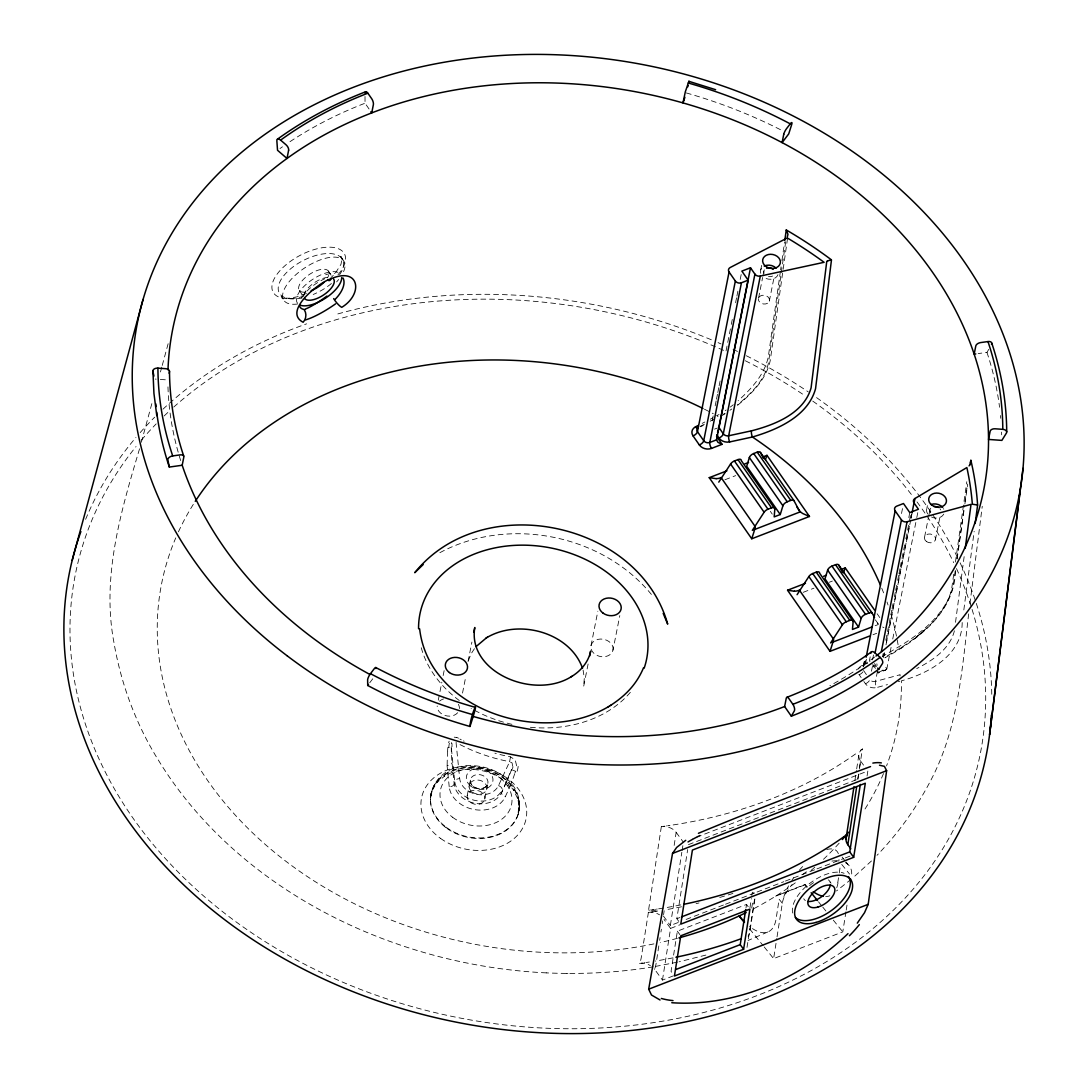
<?xml version="1.0" encoding="UTF-8"?>
<svg xmlns="http://www.w3.org/2000/svg" width="1088" height="1088" viewBox="0 0 1088 1088"><rect width="100%" height="100%" fill="white"/><g stroke="black" fill="none" stroke-linecap="round" stroke-linejoin="round"><path stroke-width="0.75" stroke-dasharray="5 3.75" d="M516.61 765.802L515.25 759.968L510.517 756.867A143.929 112.486 11.2 0 1 494.89 753.154M447.59 750.978L447.848 747.47L451.262 746.994L454.73 781.347L454.186 784.081A4.474 2.72 -5.8 0 1 449.222 786.774A29.104 22.753 11.2 0 0 474.259 809.54A29.104 22.753 11.2 0 0 505.254 796.824L510.014 786.556A4.474 2.747 24.9 0 1 506.369 782.326A23.528 2.747 -70.3 0 0 510.653 771.963L511.986 768.386M451.316 743.662L451.52 742.546M968.66 613.918C962.186 668.807 958.215 725.886 932.933 776.166C918.394 805.134 899.49 831.98 877.01 855.318M969.938 603.826L982.246 506.287M955.522 622.309L964.607 553.126M962.186 622.54C962.2 654.962 928.744 673.445 901.394 680.816A374.843 292.958 11.2 0 1 886.557 765.898M963.832 609.96L974.154 531.352M787.549 238.34L770.25 360.495C766.278 379.494 751.454 394.046 736.93 405.81M780.395 271.442L768.291 356.837C764.565 374.748 751.25 388.838 738.154 400.751M780.613 269.892L781.048 266.778M781.932 260.576L784.57 241.944M785.699 241.658L768.509 362.753C764.714 380.351 750.91 393.774 737.514 404.818M953.714 574.342L951.524 589.778C944.928 615.114 922.978 633.393 901.87 647.142L884.517 657.478M955.454 561.993L966.797 481.726M955.21 570.942L953.034 586.378C945.948 613.714 921.726 633.08 898.443 646.966L882.259 656.622M956.964 558.606L963.954 509.225M965.042 501.514L967.218 486.078M955.454 570.67C954.91 612.136 918.082 639.69 884.911 657.818L885.278 657.587M957.114 559.001L964.648 505.689M964.879 504.016L967.708 484.024M512.557 766.129L512.122 762.96L509.66 761.668L498.508 785.604A20.155 15.749 11.2 0 1 477.047 794.417A20.155 15.749 11.2 0 1 459.707 778.654L456.062 742.56L456.783 742.954M857.834 778.994L858.826 772.466M859.629 767.244L862.376 748.952M648.407 912.342L641.362 956.923A50.823 21.27 65.9 0 1 640.016 962.268L640.166 963.329M661.341 826.649L648.53 910.275A13.437 10.227 8.9 0 1 659.586 912.56M658.811 945.907L656.268 962.594A64.614 25.364 68.9 0 1 654.609 969.286L662.47 980.084L673.431 975.841M659.668 940.345L660.09 937.557M660.946 931.994L661.368 929.22M662.211 923.644L662.646 920.87M663.585 914.682L664.183 910.765M674.166 845.403L676.165 832.334A13.437 10.227 8.9 0 0 661.354 826.622M837.774 882.694L838.698 876.602M839.256 872.957L840.562 864.43M854.923 780.314L856.433 770.494M857.82 779.362L859.017 771.514M859.411 768.903L860.608 761.07A13.437 10.227 8.9 0 1 862.417 748.925M749.958 907.691L751.359 898.593M751.835 895.546L752.311 892.486M751.726 908.086L753.032 899.681M754.895 898.933L750.135 929.791A53.734 21.094 68.9 0 1 748.816 935.177L748.598 935.775A9.03 6.882 8.9 0 0 748.041 936.129L748.245 936.061M856.691 768.835L859.003 753.848M678.218 922.488L670.344 925.534L681.836 852.271M682.094 850.612L683.142 843.948M662.47 980.084L670.575 928.404L664.006 919.374M678.803 921.427L676.831 918.707L687.67 849.578M748.218 906.766L746.531 904.441L677.362 931.178L671.051 971.366L673.594 974.862M746.001 907.8L746.531 904.441M747.007 947.417L755.113 895.737M845.947 911.73L842.792 931.872L773.622 958.61L776.791 938.468M777.05 936.782L782.313 903.217A40.31 20.822 -36.1 0 1 792.01 884.639M806.915 887.509L804.875 884.503L777.444 895.465M867.068 776.002L867.843 771.011L692.866 838.63M846.219 910.058L847.008 905.026M954.407 630.822C949.865 649.074 932.498 660.579 916.694 668.576M760.77 269.77L761.614 265.418M926.826 508.531L927.384 505.634M510.517 756.867L509.606 761.668A148.05 115.695 11.2 0 1 467.854 748.449L458.225 743.73M878.166 672.316L886.815 668.93L891.426 645.633M758.567 298.098L762.634 277.467M762.946 275.89L763.871 271.13M924.623 536.86L928.363 517.82M928.676 516.229L929.927 509.891M438.287 700.182L441.864 682.122M443.156 675.553L444.135 670.63M468.058 661.463L471.906 642.056M462.522 693.056L465.773 676.641M467.214 795.573L470.465 779.307C468.384 788.841 485.398 792.608 487.9 783.346L484.786 799.068A8.962 7.004 11.2 0 1 470.424 802.386A8.962 7.004 11.2 0 1 472.79 790.5A8.962 7.004 11.2 0 1 484.786 799.068M591.002 645.714L597.842 611.225M588.105 664.006L583.617 686.637L584.31 678.082L583.073 670.058M612.979 650.094A11.193 8.745 11.2 0 0 597.978 639.377A11.193 8.745 11.2 0 0 595.014 654.242A11.193 8.745 11.2 0 0 612.979 650.094L619.806 615.604M712.205 420.811L713.198 415.82M715.17 405.851L716.162 400.86M716.489 399.187L717.482 394.196M717.808 392.537L718.801 387.546M719.127 385.886L720.12 380.895M726.05 350.962L730.986 326.006M731.313 324.346L732.306 319.355M735.597 302.722L736.576 297.731M736.916 296.072L737.895 291.081M740.207 279.439L741.2 274.448M863.396 666.196L864.729 659.478M864.525 665.516L865.518 660.525M865.477 664.142L866.796 657.492M870.182 656.839L869.38 660.946L870.563 661.966M872.522 659.872L873.514 654.881M901.517 513.509L903.162 505.186M871.474 671.228L872.467 666.237M877.431 671.446L875.446 681.428A4.474 1.496 74.8 0 0 876.683 687.534L887.495 684.597M908.806 517.575L909.786 512.584M882.504 656.826L883.17 653.494M885.809 640.193L891.738 610.246M892.065 608.586L893.71 600.263M894.363 596.945L895.356 591.954M895.682 590.281L896.675 585.303M897.654 580.312L898.647 575.321M898.974 573.648L899.966 568.67M900.293 566.998L905.23 542.055M905.896 538.723L908.861 523.75M909.514 520.431L910.833 513.781M883.374 657.574L884.367 652.582M886.339 642.6L910.058 522.838M911.037 517.847L911.703 514.529M883.687 656.499L884.354 653.181M885.999 644.858L910.697 520.118M911.023 518.446L912.016 513.454M892.745 638.982L916.463 519.221M916.79 517.562L918.435 509.252M769.311 301.158L774.207 276.583M863.314 666.509L864.62 659.981M935.367 539.92L940.263 515.345M139.563 448.786C120.972 510.979 101.51 576.613 113.873 642.11C121.013 684.148 136.163 724.758 158.848 760.906C210.705 845.213 294.766 906.209 386.798 940.25L388.062 940.712C438.75 959.385 492.279 970.265 546.23 972.876L547.495 972.917M141.345 442.245L152.456 401.39M160.453 371.96L161.786 367.064M162.234 365.418L168.898 340.911M448.623 742.75L449.154 741.214M468.275 660.878L471.036 653.929L474.83 648.054M515.399 771.623L515.005 772.834M514.719 773.704L514.61 774.044A27.798 2.774 -72.3 0 1 510.054 786.366M878.669 671.881L878.41 672.506M506.369 782.326L501.609 792.581A24.63 19.258 11.2 0 1 475.388 803.352A24.63 19.258 11.2 0 1 454.186 784.081L452.037 762.838A32.898 4.76 -89.4 0 1 451.302 750.067L451.262 746.994M988.72 349.357L987.047 352.349L978.194 353.586M369.716 682.774L373.864 677.348M335.485 272.966L341.02 264.234L341.89 258.903L341.904 259.719L341.224 257.108L344.393 262.154M871.488 860.948L852.584 878.125M330.874 277.712L333.295 275.359M924.732 629.898L914.79 638.642L919.809 634.263M851.333 879.145L836.482 890.963M733.326 404.75L730.293 407.075M861.805 749.387L860.649 750.23M855.562 753.93L855.508 753.957A420.118 319.682 8.9 0 1 671.024 825.262L670.684 825.316M731.83 408.979L729.898 410.285M725.179 410.693L726.199 409.999M725.043 413.318L723.112 414.433M719.046 414.555L716.747 415.562M721.004 416.146L725.002 413.848M439.892 552.677C508.966 515.508 603.622 534.575 652.61 595.925M702.168 423.395L704.874 421.994M710.274 419.206L712.966 417.806M700.06 426.428L704.385 424.198M710.138 421.206L715.904 418.227M700.59 426.782L703.297 425.381M767.706 932.035L748.054 940.467M885.782 670.045L884.966 670.303L886.815 668.93L884.163 665.108M306.435 293.406L296.997 296.82L288.674 298.357L289.367 298.302L283.791 297.962L281.166 296.317L283.261 299.241M714.558 429.121L717.441 428.006M724.921 479.767L735.678 475.619M803.202 592.334L813.96 588.173M829.314 582.243L832.388 581.06M875.146 625.736L878.22 624.553L876.003 620.35M872.998 634.726L876.67 633.311M858.378 668.998A8.908 6.963 11.2 0 1 862.376 665.353L865.001 664.306M866.334 663.802L867.653 663.286M688.446 844.642L859.792 778.423M676.831 918.707L679.973 917.497M686.106 919.442L723.942 904.822M725.519 904.223L755.466 892.65M757.044 892.038L783.85 881.674M785.414 881.062L815.374 869.489M816.952 868.89L843.744 858.527M845.322 857.915L850.054 856.093M670.575 928.404L679.973 924.773M775.635 896.172L804.807 884.898M878.111 673.01L877.173 671.636L878.084 672.982L885.074 670.317L881.307 670.208M898.307 681.659L899.844 681.238M705.894 955.074L679.062 961.806M677.47 962.146L654.854 966.538M653.222 966.824C617.916 972.754 581.985 974.44 546.23 972.876M657.628 911.023L655.275 911.377M649.318 962.023L646.272 962.472M657.206 909.038L656.472 909.146M669.95 825.425L669.079 825.547M655.534 909.296L654.799 909.405M655.139 911.404L653.997 911.567M668.209 825.683L668.943 825.574M653.847 909.541L653.113 909.636M653.466 911.649L652.718 911.744M645.062 962.649L643.838 962.826M667.338 825.806L666.522 825.914M652.977 909.663L652.229 909.772M652.582 911.771L651.032 911.989M651.29 909.894L650.542 910.003M642.614 963.002L641.39 963.166M664.047 826.254L664.782 826.159M663.911 826.282L663.163 826.377M649.604 910.126L648.856 910.234M454.226 737.174L456.321 737.419M566.358 973.406L567.936 973.474M155.339 379.073L156.169 379.127M160.33 379.426L167.008 379.916M515.508 771.283L511.537 769.57L501.609 792.581A4.474 2.747 24.9 0 0 505.254 796.824M883.932 627.626L882.681 627.028M463.406 740.901L464.127 741.254M461.271 739.799L459.87 739.051M874.113 665.026L875.881 666.563M841.731 864.416L849.538 874.072M818.53 901.857L821.685 905.774M822.746 907.079L825.914 910.996M833.299 920.135L842.792 931.872M782.313 903.217L779.13 899.259L776.125 918.734A53.747 23.038 65.1 0 1 749.183 926.174M749.591 928.866L763.178 945.676M764.225 946.968L773.622 958.61M842.112 857.058L845.009 860.717M845.974 861.941L847.906 864.375M830.09 881.906L831.055 883.225M860.608 761.07L866.034 768.522M676.165 832.334L683.4 842.275M677.362 931.178L679.905 934.66M663.381 915.987L670.344 925.534M877.132 613.754L879.784 617.576M875.378 619.861L877.241 622.526A10.649 6.61 18.9 0 0 878.56 624.158M770.345 511.36L772.262 514.121M874.507 663.503L876.479 666.346M872.766 664.496L875.473 668.386M872.902 665.502L873.977 667.026M863.546 670.507L868.034 676.954M858.962 674.397A8.908 6.963 11.2 0 0 859.18 674.723L861.125 677.552M863.872 681.51L865.436 683.767A8.908 6.963 11.2 0 0 876.683 687.521M365.01 96.506L365.038 103.224L369.648 109.861M328.345 270.994L333.608 279.058M299.309 290.401L303.688 297.119M342.557 259.352L340.666 256.306L341.564 257.761M449.222 786.774L447.073 765.53A4.474 2.72 -5.8 0 0 452.037 762.838M874.67 657.043A413.399 323.082 11.2 0 1 829.886 685.698M180.676 460.564A413.399 323.082 11.2 0 1 167.96 386.662M279.983 148.539A426.754 333.526 11.2 0 1 282.458 146.798M289.993 141.671A426.754 333.526 11.2 0 1 365.038 103.224M686.31 92.942A426.754 333.526 11.2 0 1 781.592 130.261M986.925 352.294A426.754 333.526 11.2 0 1 999.559 407.252M1000.498 415.534A426.754 333.526 11.2 0 1 1000.742 418.295M1001.586 432.099A426.754 333.526 11.2 0 1 1001.667 434.846M956.488 568.575A461.258 360.482 11.2 0 1 485.615 1022.394A461.258 360.482 11.2 0 1 136.041 446.556M141.426 440.069A461.258 360.482 11.2 0 1 156.169 423.898M164.193 415.929A461.258 360.482 11.2 0 1 170.122 410.366M173.74 407.075A461.258 360.482 11.2 0 1 724.472 350.785M745.334 360.754A461.258 360.482 11.2 0 1 804.59 395.474M812.75 401.105A461.258 360.482 11.2 0 1 913.118 496.74M916.994 501.908A461.258 360.482 11.2 0 1 953.727 562.673M630.36 692.308A115.559 90.318 11.2 0 1 529.856 727.233M511.958 724.336A115.559 90.318 11.2 0 1 471.131 708.342M459.286 700.509A115.559 90.318 11.2 0 1 420.974 646.694M457.667 712.735A11.193 8.745 11.2 0 1 444.91 715.442A11.193 8.745 11.2 0 1 437.186 706.003M439.552 701.189A11.193 8.745 11.2 0 1 443.578 698.958M458.361 704.33A11.193 8.745 11.2 0 1 459.394 708.587M883.51 773.541A374.843 292.958 11.2 0 1 863.287 811.689M839.147 843.173A374.843 292.958 11.2 0 1 823.317 859.452M814.803 867.19A374.843 292.958 11.2 0 1 809.771 871.488M795.301 882.83A374.843 292.958 11.2 0 1 751.686 909.786M677.375 938.318A374.843 292.958 11.2 0 1 660.239 942.534M653.915 943.881A374.843 292.958 11.2 0 1 269.484 848.096A374.843 292.958 11.2 0 1 175.766 537.853M178.432 531.842A374.843 292.958 11.2 0 1 194.344 502.738M704.466 409.21A374.843 292.958 11.2 0 1 713.306 413.726M881.729 588.2A374.843 292.958 11.2 0 1 884.163 594.293M886.992 601.95A374.843 292.958 11.2 0 1 888.053 605.037M891.004 614.298A374.843 292.958 11.2 0 1 898.443 646.966A4.474 2.108 59.2 0 0 901.87 647.142M826.744 849.551A40.27 16.075 -50.8 0 1 838.494 854.121M839.011 859.534A40.27 16.075 -50.8 0 1 838.834 861.22M783.904 896.607A40.27 16.075 -50.8 0 1 788.596 885.836M791.914 880.274A40.27 16.075 -50.8 0 1 793.628 877.703M799.326 870.278A40.27 16.075 -50.8 0 1 805.174 863.926M829.818 895.764A54.155 23.215 65.1 0 1 825.71 896.526M807.446 886.897A54.155 23.215 65.1 0 1 804.889 884.326M837.978 882.953A54.155 23.215 65.1 0 1 836.482 888.406M845.362 862.648A40.31 20.822 -36.1 0 1 851.482 876.479M802.346 874.752A40.31 20.822 -36.1 0 1 807.106 871.298M831.898 861.084A40.31 20.822 -36.1 0 1 838.372 860.826M828.281 879.838A15.681 8.092 -36.1 0 1 830.212 882.436M805.406 900.565A15.681 8.092 -36.1 0 1 803.76 898.729M809.594 885.673A15.681 8.092 -36.1 0 1 814.654 881.974M753.522 893.493A8.962 6.814 8.9 0 1 752.923 892.16M648.203 912.37A13.437 10.227 8.9 0 1 659.559 914.831M639.54 963.383A13.654 10.39 8.9 0 1 650.434 965.6M654.133 968.755A13.654 10.39 8.9 0 1 654.568 969.313M672.996 957.848A424.592 323.095 8.9 0 1 655.289 961.085M732.904 893.438A425.925 324.115 8.9 0 1 717.522 898.09M698.986 902.945A425.925 324.115 8.9 0 1 696.102 903.625M681.564 906.794A425.925 324.115 8.9 0 1 665.339 909.799M792.717 913.022A33.592 17.354 -36.1 0 1 809.649 883.483A33.592 17.354 -36.1 0 1 844.125 873.297M680.802 904.917A425.789 324.006 8.9 0 1 658.226 908.888M85.626 519.343A467.405 365.282 11.2 0 1 135.946 437.471M140.175 432.602A467.405 365.282 11.2 0 1 154.659 417.207M162.928 409.224A467.405 365.282 11.2 0 1 306.598 323.843M337.838 313.929A467.405 365.282 11.2 0 1 712.001 340.054M718.066 342.625A467.405 365.282 11.2 0 1 721.086 343.944M733.054 349.357A467.405 365.282 11.2 0 1 737.501 351.451M746.314 355.749A467.405 365.282 11.2 0 1 808.275 391.898M816.544 397.61A467.405 365.282 11.2 0 1 957.222 556.852M960.106 562.809A467.405 365.282 11.2 0 1 991.794 697.014M303.96 296.113A40.487 19.57 -28.3 0 1 273.659 279.915A40.487 19.57 -28.3 0 1 326.114 247.275A40.487 19.57 -28.3 0 1 337.566 275.223M305.864 292.074A17.462 7.657 -33.1 0 1 300.601 282.798A17.462 7.657 -33.1 0 1 320.919 269.47A17.462 7.657 -33.1 0 1 327.502 277.862M303.919 295.419A17.462 7.657 -33.1 0 1 313.616 283.22A17.462 7.657 -33.1 0 1 329.487 277.277M297.5 303.198A25.976 11.383 -33.1 0 1 312.324 279.589A25.976 11.383 -33.1 0 1 340.68 274.326M325.679 274.747A25.935 13.994 -37 0 1 334.614 273.387M301.485 297.922A25.935 10.526 -34.3 0 1 324.768 278.746M297.5 304.014A35.836 15.694 -33.1 0 1 286.702 285.002A35.836 15.694 -33.1 0 1 328.372 257.652A35.836 15.694 -33.1 0 1 341.89 274.883M338.654 279.507A35.836 15.694 -33.1 0 1 336.6 281.914M302.233 297.935A35.795 17.503 -27.6 0 1 280.133 281.262A35.795 17.503 -27.6 0 1 324.387 253.762A35.795 17.503 -27.6 0 1 339.619 274.706M331.418 283.506A35.795 17.503 -27.6 0 1 313.194 294.481M498.508 785.604A4.474 2.747 24.9 0 1 502.153 789.847A24.63 19.258 11.2 0 1 475.932 800.605A24.63 19.258 11.2 0 1 454.73 781.347A4.474 2.72 -5.8 0 1 459.707 778.654M452.01 746.64A17.966 10.717 -76 0 1 452.064 743.634M513.006 766.741A12.172 9.683 89.3 0 1 512.434 768.645M456.334 737.338A9.262 7.684 50 0 1 458.497 738.208M448.773 747.402A17.109 10.363 -81.1 0 1 449.398 743.226M447.168 765.109A35.442 3.835 -85 0 1 447.712 750.802M518.146 766.374A17.218 14.198 -71.4 0 1 516.922 771.827M718.039 416.636A4.474 1.999 62.6 0 1 717.019 415.711M862.866 671.922A4.474 2.176 -34.8 0 1 859.153 674.723M863.233 666.318A4.474 1.754 68.9 0 1 862.362 665.326M865.436 683.767A4.474 2.176 -34.8 0 0 869.829 679.538A4.474 3.495 11.2 0 0 875.446 681.428L900.157 674.71A4.474 1.496 74.8 0 0 900.075 675.961M877.227 665.326A8.922 6.963 11.2 0 1 876.846 663.789M943.731 514.107A8.962 7.004 11.2 0 1 931.437 516.99M927.738 513.944A8.962 7.004 11.2 0 1 928.431 506.097M943.473 508.599A8.962 7.004 11.2 0 1 943.786 509.225M777.961 274.666A8.962 7.004 11.2 0 1 763.871 277.345M760.743 273.306A8.962 7.004 11.2 0 1 762.96 266.859M930.621 512.829A5.603 4.379 11.2 0 1 931.79 507.362M939.95 508.762A5.603 4.379 11.2 0 1 940.658 509.891M758.975 297.282A5.603 4.379 11.2 0 1 768.114 297.038A5.603 4.379 11.2 0 1 765.762 303.933A5.603 4.379 11.2 0 1 758.39 298.982M772.589 276.053A5.603 4.379 11.2 0 1 768.509 276.515M764.143 273.319A5.603 4.379 11.2 0 1 764.402 269.865M519.262 804.658L519.207 809.282L517.956 798.728L518.201 799.639L513.414 789.942L513.917 790.622C498.617 769.57 466.616 763.055 444.217 776.22L444.924 775.798L436.424 783.006L436.995 782.258L431.542 791.738C445.808 744.546 531.733 766.618 517.847 815.32L519.262 802.74L519.262 804.658M430.889 794.621L430.508 799.734L432.303 789.385L430.889 794.621M440.572 838.426A53.298 41.657 11.2 0 0 526.089 818.747A53.298 41.657 11.2 0 0 454.825 767.693A53.298 41.657 11.2 0 0 440.572 838.426M472.437 792.173A8.962 7.004 11.2 0 0 486.812 788.854A8.962 7.004 11.2 0 0 474.817 780.273A8.962 7.004 11.2 0 0 472.437 792.173M473.307 786.529A8.962 7.004 11.2 0 0 487.846 783.591A8.962 7.004 11.2 0 0 476.177 774.738A8.962 7.004 11.2 0 0 473.307 786.529M445.971 827.084A44.798 35.006 11.2 0 0 518.65 812.369A44.798 35.006 11.2 0 0 460.278 768.142A44.798 35.006 11.2 0 0 445.971 827.084M446.964 828.43A44.798 35.006 11.2 0 0 518.786 811.825A44.798 35.006 11.2 0 0 458.837 768.971A44.798 35.006 11.2 0 0 446.964 828.43M452.513 817.21A36.285 28.356 11.2 0 0 511.387 805.297A36.285 28.356 11.2 0 0 464.1 769.461A36.285 28.356 11.2 0 0 452.513 817.21M470.954 786.243A13.437 10.499 11.2 0 0 492.755 781.823A13.437 10.499 11.2 0 0 475.238 768.563A13.437 10.499 11.2 0 0 470.954 786.243M926.5 541.566A5.603 4.379 11.2 0 0 935.49 539.485A5.603 4.379 11.2 0 0 927.982 534.126A5.603 4.379 11.2 0 0 926.5 541.566"/><path stroke-width="1.5" d="M469.975 726.471C470.451 714.816 482.174 689.37 469.975 726.471A426.754 333.526 11.2 0 1 367.717 685.481L367.622 679.918A4.474 1.006 -62.1 0 1 370.437 673.703L374.231 668.726A4.474 1.006 -62.1 0 1 375.904 668.576M688.949 81.382L688.663 83.082M718.774 482.147L730.565 463.991A4.474 2.176 -34.8 0 1 734.427 460.972L737.977 459.598A4.474 2.176 -34.8 0 1 741.295 460.632L774.846 508.871L774.18 516.882L780.259 514.529L782.911 505.77A4.474 2.176 -34.8 0 1 787.236 501.772L790.772 500.398A4.474 2.176 -34.8 0 1 793.982 500.698L799.938 511.986L753.862 529.788M797.069 594.701L808.86 576.558A4.474 2.176 -34.8 0 1 812.709 573.539L816.258 572.166A4.474 2.176 -34.8 0 1 819.59 573.199L853.142 621.438L852.462 629.449L858.541 627.096L861.193 618.324A4.474 2.176 -34.8 0 1 865.518 614.339L869.067 612.966A4.474 2.176 -34.8 0 1 872.263 613.265L874.507 617.508M826.717 261.746L811.09 387.845C803.91 413.386 774.874 424.796 751.441 430.848L728.688 435.758A4.474 3.495 11.2 0 1 723.302 433.813L718.882 427.448L750.502 267.77L741.853 271.116L748.15 280.174L716.53 439.906L717.985 442.34L722.078 444.326L716.557 436.397M1020.313 489.219L989.59 734.522L1023.006 468.37M965.233 548.406L971.013 504.383L907.066 521.75A4.474 3.495 11.2 0 1 901.449 519.86L895.152 510.83A4.474 3.495 11.2 0 1 896.757 506.124L903.489 503.526L909.786 512.584L918.435 509.252L914.002 502.887A4.474 3.495 11.2 0 1 914.981 498.494L966.865 467.554A414.732 324.115 11.2 0 1 972.346 504.206L977.541 505.009M975.188 523.491L977.609 505.09A419.206 327.624 11.2 0 0 970.863 460.306L970.496 462.944M857.29 923.154L864.525 912.696L868.197 904.346L886.625 770.698L884.408 766.333L879.498 765.218M784.788 240.394L786.27 229.962A419.206 327.624 11.2 0 1 831.477 259.882L815.551 388.715C808.003 416.228 777.58 429.61 752.434 437.009L729.667 441.932A4.474 1.346 77.8 0 1 728.688 435.758L760.294 276.08L824.106 262.303A414.732 324.115 11.2 0 0 787.1 237.85L787.957 234.301L786.27 229.962M846.002 838.97L853.944 786.746M850.816 848.803L847.824 844.71L856.61 787.209M743.607 949.294L749.918 909.092L680.748 935.83L674.438 976.018L743.607 949.294L740.221 944.642L745.742 909.473M853.686 857.317L865.314 783.238L692.403 850.068L680.775 924.134L853.686 857.317L849.742 851.89L860.336 784.407M660.062 999.994L651.494 995.017L648.679 989.182L672.534 853.427L676.627 847.47L685.726 840.317M169.157 373.293L169.47 371.756A4.474 2.761 -0.3 0 0 165.566 368.682L157.923 368.138A4.474 2.761 -0.3 0 0 152.932 371.226L153.938 393.434L156.781 415.684M182.199 465.256L183.831 457.028A4.474 2.557 -18.5 0 0 180.078 454.893L172.706 455.926A4.474 2.557 -18.5 0 0 167.865 459.911L169.32 467.065L182.199 465.256A413.399 323.082 11.2 0 0 369.879 674.451M473.824 632.359L474.79 627.504C467.214 672.153 533.841 700.155 571.254 676.736M589.71 655.914L590.662 651.059C588.894 660.348 582.311 669.936 571.989 676.287M786.134 238.558L730.238 267.498A4.474 3.495 11.2 0 0 729.069 272L697.449 431.678A4.474 2.176 -34.8 0 1 693.056 435.907L699.353 444.951A8.908 6.963 11.2 0 0 711.498 448.392L722.078 444.326M729.069 272L735.352 281.044L703.732 440.722A4.474 2.176 -34.8 0 1 699.353 444.951M748.15 280.174L741.431 282.771L709.811 442.449A4.474 1.754 68.9 0 0 711.511 448.406M750.502 267.77L754.922 274.135L723.302 433.813A4.474 2.176 -34.8 0 1 718.923 438.042L716.815 434.656M784.625 706.534L786.243 698.306A4.474 1.754 68.9 0 1 789.031 698.782L792.88 704.317A4.474 1.754 68.9 0 1 794.376 710.845L791.33 716.176L784.625 706.534A413.399 323.082 11.2 0 1 473.389 716.502M866.17 657.193L895.152 510.83M870.903 653.235L870.998 652.718A4.474 2.258 54.1 0 1 874.698 652.705L880.124 657.383A4.474 2.258 54.1 0 1 882.518 663.435L878.846 669.12A426.754 333.526 11.2 0 1 791.33 716.176M875.092 652.936L901.449 519.86M881.375 651.481L907.066 521.75M912.03 512.856L914.002 502.887M913.988 503.486L914.981 498.494M718.882 427.448L718.638 428.522M687.82 86.782L688.092 85.544M718.447 429.243L717.536 432.426M72.175 560.388L143.058 299.472M793.982 500.698L760.43 452.458A4.474 2.176 -34.8 0 0 757.221 452.159L753.685 453.533A4.474 2.176 -34.8 0 0 749.36 457.518L746.708 466.29L780.259 514.529M872.263 613.265L838.712 565.026A4.474 2.176 -34.8 0 0 835.516 564.726L831.966 566.1A4.474 2.176 -34.8 0 0 827.642 570.085L824.99 578.857L858.541 627.096M869.339 636.14L830.035 651.331L831.994 645.184A10.649 0.694 -74.1 0 0 833.653 639.363L799.354 590.09A10.649 6.61 18.9 0 1 794.458 591.178M683.835 100.422L682.978 102.911L685.331 91.773L688.894 81.355M684.053 99.797L684.896 97.294M726.879 470.846L709.24 477.659L751.74 538.778L809.472 516.46L766.972 455.355L765.394 459.626M751.767 538.696L753.712 532.617A10.649 0.694 -74.1 0 0 755.358 526.796L721.072 477.523A10.649 6.61 18.9 0 1 716.176 478.611M843.39 572.805A10.649 0.694 -74.1 0 0 843.676 572.152L845.254 567.922L874.48 609.933M643.593 667.651C636.779 683.971 625.627 695.708 610.436 705.486M969.938 464.739L970.863 460.346M752.325 530.386L764.116 512.23A4.474 2.176 -34.8 0 1 767.978 509.211L771.514 507.851A4.474 2.176 -34.8 0 1 774.846 508.871M830.62 642.954L842.411 624.798A4.474 2.176 -34.8 0 1 846.26 621.778L849.81 620.405A4.474 2.176 -34.8 0 1 853.142 621.438M367.649 685.481L368.478 684.393M476.041 646.612L486.418 637.854M848.001 933.64C801.693 978.071 736.603 1007.053 671.772 1002.728M423.178 564.563L414.759 572.71C481.766 489.138 638.683 520.907 667.692 624.131L663.177 613.36M846.478 834.89L845.702 835.448M844.628 836.223L843.105 837.298M842.71 837.583L842.71 837.583A425.789 324.006 8.9 0 1 683.985 904.264M277.413 139.21C304.64 119.558 334.574 103.795 365.867 91.691M871.42 651.902C845.485 670.657 818.135 685.059 786.91 697.326M486.05 638.085L487.519 637.187M570.887 676.954L572.356 676.07M608.301 706.778L610.817 705.255M487.152 637.405C519.683 618.392 570.058 632.89 582.542 668.263M608.668 706.561C541.362 746.64 428.93 709.634 419.614 628.796M475.062 707.309L475.102 707.295C440.762 697.517 407.415 684.216 375.836 667.556M693.083 435.907A8.908 6.963 11.2 0 1 695.436 426.904L698.115 425.49M698.428 833.299C755.167 809.635 812.845 787.78 870.536 766.591M828.05 260.726L831.341 259.896M333.676 298.642A8.962 2.23 51.6 0 0 341.727 307.346C363.569 294.059 359.625 266.383 330.888 278.814C319.206 282.118 282.282 311.358 303.13 322.266A8.962 7.521 -79.2 0 0 304.368 309.971M716.543 439.851L709.811 442.449A4.474 3.495 11.2 0 1 703.732 440.722L697.449 431.678A4.474 3.495 11.2 0 1 698.061 427.53M744.913 463.882L748.558 462.468M763.273 456.783L766.972 455.355M830.035 651.331L787.535 590.226L805.46 583.304M823.589 576.3L825.996 575.362M841.663 569.31L845.254 567.922M832.157 642.355L872.086 626.919M672.534 853.427L886.625 770.698M681.537 916.885L849.742 851.89M675.77 969.544L740.221 944.642M648.679 989.182L868.197 904.346M741.214 938.713L740.833 938.849A424.592 323.095 8.9 0 1 675.92 957.25M991.494 344.379A4.474 2.557 -18.5 0 0 988.013 341.55L980.628 342.584A4.474 2.557 -18.5 0 0 975.8 345.93L974.168 354.158L975.786 353.926M716.19 478.666L709.24 477.659M794.39 591.233L787.63 590.254M1002.796 429.338L995.153 428.794A4.474 2.761 -0.3 0 0 990.162 431.215L988.53 439.43L1001.871 440.395L1006.427 433.065A4.474 2.761 -0.3 0 0 1002.796 429.338A425.503 332.534 11.2 0 0 987.986 341.605M809.472 516.46L802.89 513.604A10.649 6.61 18.9 0 1 798.891 509.973M688.922 81.342L715.632 89.692M877.662 668.1L878.846 669.12M811.145 892.718L817.469 900.551M744.369 922.406L739.133 915.946A53.747 23.038 65.1 0 0 744.532 921.971M797.055 507.226L798.959 509.973M757.221 452.159L790.772 500.398M835.516 564.726L869.067 612.966M753.685 453.533L787.236 501.772M831.966 566.1L865.518 614.339M749.36 457.518L782.911 505.77M827.642 570.085L861.193 618.324M737.977 459.598L771.514 507.851M816.258 572.166L849.81 620.405M734.427 460.972L767.978 509.211M812.709 573.539L846.26 621.778M730.565 463.991L764.116 512.23M808.86 576.558L842.411 624.798M365.01 93.092A4.474 1.754 68.9 0 1 367.839 93.16L371.688 98.695A4.474 1.754 68.9 0 1 373.374 104.652L371.742 112.88L370.913 111.67M838.712 565.026L842.452 572.098M760.43 452.458L763.422 458.116M991.78 343.142C1001.286 371.702 1006.536 401.703 1006.713 431.827M183.722 456.062C175.073 430.44 169.674 400.901 169.497 371.253M152.932 371.226L153.911 376.094M880.124 657.383A425.503 332.534 11.2 0 1 792.866 704.317M472.546 714.571A425.503 332.534 11.2 0 1 370.505 673.703M688.255 83.001A425.503 332.534 11.2 0 1 790.296 123.869M168.001 369.77A413.399 323.082 11.2 0 1 735.447 120.918A413.399 323.082 11.2 0 1 875.976 656.05M172.706 455.926A425.503 332.534 11.2 0 1 157.923 368.138M280.554 140.148A425.503 332.534 11.2 0 1 367.812 93.214M169.334 467.065A426.754 333.526 11.2 0 1 156.686 412.107M156.046 406.586A426.754 333.526 11.2 0 1 155.761 403.825M418.567 628.769A115.559 90.318 11.2 0 1 547.495 547.332A115.559 90.318 11.2 0 1 644.178 668.127M848.477 832.184A374.843 292.958 11.2 0 1 842.33 839.555M746.164 912.574A374.843 292.958 11.2 0 1 678.926 937.897M195.255 501.337A374.843 292.958 11.2 0 1 702.984 408.462M880.45 585.154A374.843 292.958 11.2 0 0 752.434 437.009A4.474 1.346 77.8 0 1 751.441 430.848M823.33 896.308A54.155 23.215 65.1 0 1 813.171 891.657M830.294 885.006A15.681 8.092 -36.1 0 1 821.862 896.566A15.681 8.092 -36.1 0 1 808.166 901.449M847.824 844.71A13.437 10.227 8.9 0 1 847.294 835.04M848.504 876.615A33.592 17.354 -36.1 0 1 832.959 909.378A33.592 17.354 -36.1 0 1 795.382 917.497M872.834 763.082A73.97 28.206 -45.3 0 1 881.362 762.906M688.024 841.935A70.842 32.994 -23.2 0 1 699.938 835.557M673.01 1000.606A76.486 48.892 -25.8 0 1 661.341 998.458M859.343 924.61A73.195 40.474 -50.1 0 1 849.415 935.734M991.345 715.047A467.405 365.282 11.2 0 1 454.92 1021.89A467.405 365.282 11.2 0 1 80.893 531.583M335.621 303.824A36.829 8.391 -33.9 0 1 305.66 319.872M330.888 278.814A8.962 3.522 68.9 0 1 327.774 280.119M323.802 282.458A17.462 7.657 -33.1 0 1 311.195 290.632M333.608 279.058A17.462 7.657 -33.1 0 1 323.639 294.93A17.462 7.657 -33.1 0 1 304.572 298.466M341.714 277.603A25.976 11.383 -33.1 0 1 326.006 297.826A25.976 11.383 -33.1 0 1 300.56 305.293M343.046 278.011A25.935 13.994 -37 0 1 335.104 299.363M326.93 296.086A25.731 3.903 -35.5 0 1 305.524 308.978M304.79 309.55A25.935 10.526 -34.3 0 1 299.622 306.258M741.431 282.771A4.474 3.495 11.2 0 1 735.352 281.044M826.758 261.324A4.937 1.646 -30.4 0 1 827.778 260.834M760.294 276.08A4.474 3.495 11.2 0 1 754.922 274.135M969.762 465.011A4.937 4.801 -53.3 0 1 969.041 465.895M729.667 441.918A8.922 6.963 11.2 0 1 718.937 438.042M697.898 428.182A4.474 1.999 62.6 0 1 695.422 426.89M930.947 504.546A8.962 7.004 11.2 0 1 942.67 507.443M764.225 266.084A8.962 7.004 11.2 0 1 776.111 268.124M934.048 506.6A5.603 4.379 11.2 0 1 938.4 507.484M766.578 268.206A5.603 4.379 11.2 0 1 773.214 269.334M288.619 150.239L287.001 158.454L277.535 150.294L276.855 140.855A4.474 2.258 54.1 0 1 280.582 140.094L286.008 144.772A4.474 2.258 54.1 0 1 288.619 150.239M783.727 134.382L782.095 142.61L788.718 133.919L791.738 124.372A4.474 1.006 -62.1 0 0 790.269 123.774L786.474 128.751A4.474 1.006 -62.1 0 0 783.727 134.382M449.439 672.574A11.193 8.745 11.2 0 0 467.405 668.426A11.193 8.745 11.2 0 0 452.418 657.71A11.193 8.745 11.2 0 0 449.439 672.574M603.146 613.183A11.193 8.745 11.2 0 0 621.098 609.035A11.193 8.745 11.2 0 0 606.111 598.318A11.193 8.745 11.2 0 0 603.146 613.183M817.822 907.093A15.681 8.092 -36.1 0 0 834.442 887.862A15.681 8.092 -36.1 0 0 811.798 894.227A15.681 8.092 -36.1 0 0 817.822 907.093M816.054 922.42A33.592 17.354 -36.1 0 0 851.646 881.212A33.592 17.354 -36.1 0 0 803.121 894.853A33.592 17.354 -36.1 0 0 816.054 922.42M287.341 655.955A449.262 351.111 11.2 0 0 1016.369 508.395A449.262 351.111 11.2 0 0 430.834 64.763A449.262 351.111 11.2 0 0 287.341 655.955M931.981 505.199A8.962 7.004 11.2 0 0 946.356 501.881A8.962 7.004 11.2 0 0 934.361 493.313A8.962 7.004 11.2 0 0 931.981 505.199M765.938 266.451A8.962 7.004 11.2 0 0 780.3 263.119A8.962 7.004 11.2 0 0 768.305 254.551A8.962 7.004 11.2 0 0 765.938 266.451"/></g></svg>
